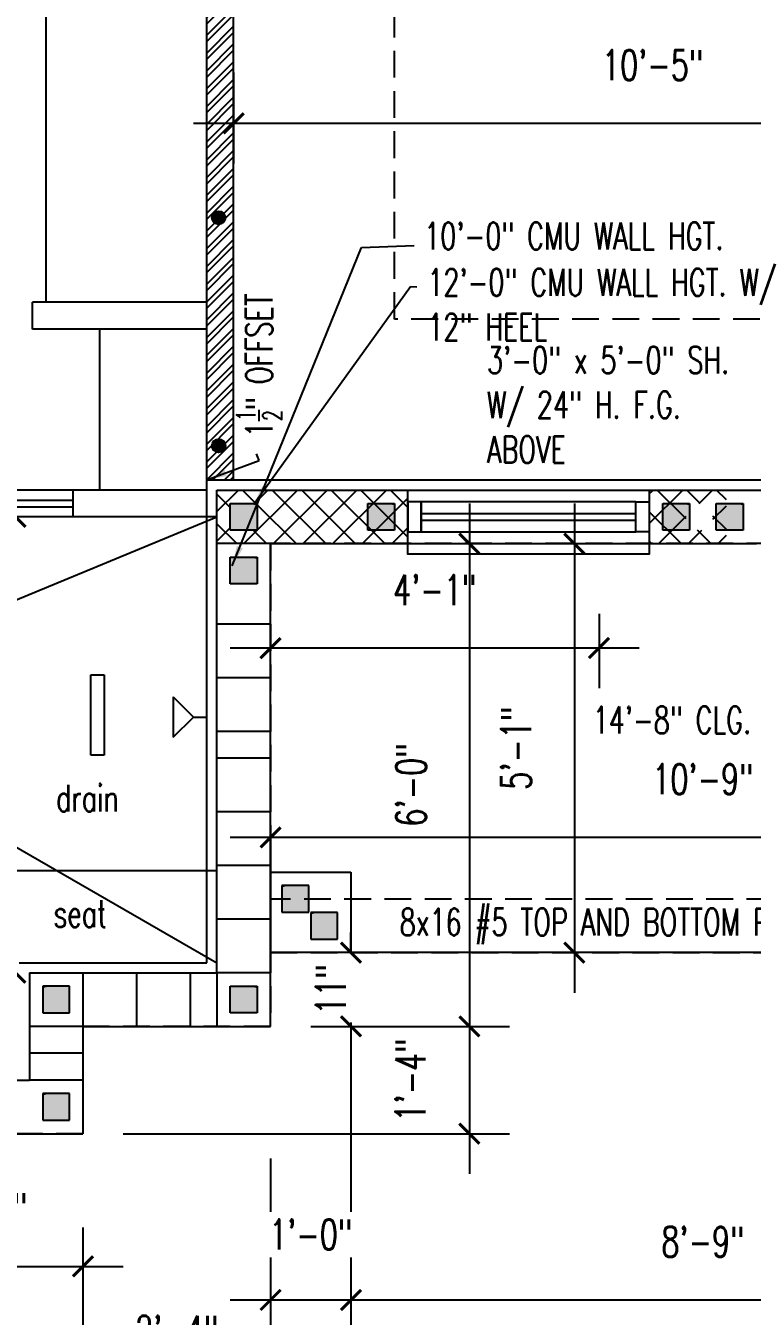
# Model space of a CAD drawing. Header units: inches. Extents: x -25328 to 8149, y -5530 to 4336.
# Drawn here: x -4466.9 to -4358.5, y 1858.6 to 2051 of the extents above; entities that cross this region are included whole.
import ezdxf

# ---------------------------------------------------------------- set-up
doc = ezdxf.new("R2010")
doc.units = ezdxf.units.IN
doc.header["$LTSCALE"] = 16
doc.header["$MEASUREMENT"] = 0
doc.linetypes.add('HIDDEN', pattern=[0.375, 0.25, -0.125])
doc.layers.get('0').update_dxf_attribs({"linetype": 'CONTINUOUS'})
doc.layers.get('DEFPOINTS').update_dxf_attribs({"linetype": 'CONTINUOUS'})
doc.layers.add('AREA', color=7, linetype='HIDDEN', plot=False)
for name, color, linetype in [('B1_1', 6, 'CONTINUOUS'), ('BLOCK', 8, 'CONTINUOUS'), ('CEILING', 8, 'CONTINUOUS'), ('CELLS', 165, 'CONTINUOUS'), ('CONC', 3, 'CONTINUOUS'), ('COUNTER', 2, 'CONTINUOUS'), ('DIM', 5, 'CONTINUOUS'), ('DIMS', 5, 'CONTINUOUS'), ('DRY WALL', 8, 'CONTINUOUS'), ('HATCH', 8, 'CONTINUOUS'), ('REBAR', 1, 'CONTINUOUS'), ('TEXT', 11, 'CONTINUOUS'), ('WALLS EXT', 6, 'CONTINUOUS'), ('WALLS INT', 6, 'CONTINUOUS'), ('WINDOWS', 1, 'CONTINUOUS')]:
    doc.layers.add(name, color=color, linetype=linetype)
doc.styles.add('PAYTAS RM', font='romans.shx', dxfattribs={"width": 0.7, "height": 4.5})
doc.styles.add('PAYTS NOTES', font='romans.shx', dxfattribs={"width": 0.7, "height": 4.5})
doc.dimstyles.new('DIM- PAYTAS', dxfattribs={"dimscale": 48, "dimtxt": 0.1, "dimasz": 0.0625, "dimexe": 0.125, "dimexo": 0.125, "dimgap": 0.125, "dimtad": 1, "dimdec": 1, "dimzin": 3, "dimdsep": 46, "dimlunit": 4, "dimtxsty": 'PAYTAS RM', "dimblk": 'ARCHTICK', "dimcen": 0.09, "dimdle": 0.125, "dimclrd": 5, "dimclre": 5, "dimclrt": 11, "dimadec": 0, "dimazin": 0, "dimtfac": 1, "dimtdec": 1, "dimtofl": 0, "dimtmove": 2, "dimatfit": 3, "dimfxl": 0, "dimfrac": 2, "dimtolj": 1, "dimtzin": 3, "dimarcsym": 0})

# ---------------------------------------------------------------- blocks, each defined once
blk = doc.blocks.new('_ArchTick')
at = {"color": 0, "linetype": 'ByBlock', "const_width": 0.15}
blk.add_lwpolyline([(-0.5, -0.5), (0.5, 0.5)], dxfattribs=at)
blk = doc.blocks.new('CELL')
at = {"layer": 'CELLS', "linetype": 'Continuous'}
for p, q in [((-1.99, -1.89), (-1.99, 2.11)), ((-1.99, 2.11), (2.01, 2.11)), ((2.01, 2.11), (2.01, -1.89)), ((2.01, -1.89), (-1.99, -1.89))]:
    blk.add_line(p, q, dxfattribs=at)
for points in [[(-1.99, 2.11), (-1.99, -1.89), (2.01, 2.11), (-0.07, -1.89)], [(2.01, 2.11), (-0.07, -1.89), (2.01, -0.79), (1.71, -1.89)], [(2.01, -0.79), (1.71, -1.89), (2.01, -1.89)]]:
    blk.add_solid(points, dxfattribs=at)
blk = doc.blocks.new('*D250')
at = {"layer": 'DEFPOINTS', "color": 0, "transparency": 16777216}
for p in [(-4430.39, 1888.1), (-4580.39, 1882.04), (-4430.39, 1832.02)]:
    blk.add_point(p, dxfattribs=at)
at = {"layer": 'DIMS', "color": 5, "lineweight": -2, "transparency": 16777216}
for p, q in [((-4430.39, 1882.1), (-4430.39, 1826.02)), ((-4580.39, 1876.04), (-4580.39, 1826.02)), ((-4586.39, 1832.02), (-4424.39, 1832.02))]:
    blk.add_line(p, q, dxfattribs=at)
at = {"layer": 'DIMS', "color": 5, "lineweight": -2, "transparency": 16777216, "xscale": 3, "yscale": 3, "zscale": 3, "rotation": 180}
blk.add_blockref('_ArchTick', (-4580.39, 1832.02), dxfattribs=at)
at = {"layer": 'DIMS', "color": 5, "lineweight": -2, "transparency": 16777216, "xscale": 3, "yscale": 3, "zscale": 3}
blk.add_blockref('_ArchTick', (-4430.39, 1832.02), dxfattribs=at)
at = {"layer": 'DIMS', "color": 11, "transparency": 16777216, "insert": (-4505.39, 1840.7), "char_height": 4.5, "attachment_point": 5, "style": 'PAYTAS RM'}
blk.add_mtext('\\A1;12\'-6"', dxfattribs=at)
blk = doc.blocks.new('*D317')
at = {"layer": 'DEFPOINTS', "color": 0, "transparency": 16777216}
for p in [(-4381.39, 1969.36), (-4430.39, 1958.23), (-4430.39, 1955.81)]:
    blk.add_point(p, dxfattribs=at)
at = {"layer": 'DIM', "color": 5, "lineweight": -2, "transparency": 16777216}
for p, q in [((-4430.39, 1961.81), (-4430.39, 1964.23)), ((-4381.39, 1963.36), (-4381.39, 1952.23)), ((-4375.39, 1958.23), (-4436.39, 1958.23))]:
    blk.add_line(p, q, dxfattribs=at)
at = {"layer": 'DIM', "color": 5, "lineweight": -2, "transparency": 16777216, "xscale": 3, "yscale": 3, "zscale": 3, "rotation": 180}
blk.add_blockref('_ArchTick', (-4430.39, 1958.23), dxfattribs=at)
at = {"layer": 'DIM', "color": 5, "lineweight": -2, "transparency": 16777216, "xscale": 3, "yscale": 3, "zscale": 3}
blk.add_blockref('_ArchTick', (-4381.39, 1958.23), dxfattribs=at)
at = {"layer": 'DIM', "color": 11, "transparency": 16777216, "insert": (-4405.89, 1966.9), "char_height": 4.5, "attachment_point": 5, "style": 'PAYTAS RM', "bg_fill": 3, "box_fill_scale": 1.25, "bg_fill_color": 256, "bg_fill_true_color": 13158600, "bg_fill_transparency": 0}
blk.add_mtext('\\A1;4\'-1"', dxfattribs=at)
blk = doc.blocks.new('*D332')
at = {"layer": 'DEFPOINTS', "color": 0, "transparency": 16777216}
for p in [(-4430.39, 1973.81), (-4430.39, 1901.81), (-4400.72, 1901.81)]:
    blk.add_point(p, dxfattribs=at)
at = {"layer": 'WALLS INT', "color": 5, "lineweight": -2, "transparency": 16777216}
for p, q in [((-4400.72, 1979.81), (-4400.72, 1895.81)), ((-4424.39, 1973.81), (-4394.72, 1973.81)), ((-4424.39, 1901.81), (-4394.72, 1901.81))]:
    blk.add_line(p, q, dxfattribs=at)
at = {"layer": 'WALLS INT', "color": 5, "lineweight": -2, "transparency": 16777216, "xscale": 3, "yscale": 3, "zscale": 3}
for p, rotation in [((-4400.72, 1973.81), 90), ((-4400.72, 1901.81), 270)]:
    blk.add_blockref('_ArchTick', p, dxfattribs=dict(at, rotation=rotation))
at = {"layer": 'WALLS INT', "color": 11, "transparency": 16777216, "insert": (-4409.4, 1937.81), "char_height": 4.5, "attachment_point": 5, "rotation": 90, "style": 'PAYTAS RM', "bg_fill": 3, "box_fill_scale": 1.25, "bg_fill_color": 256, "bg_fill_true_color": 13158600, "bg_fill_transparency": 0}
blk.add_mtext('\\A1;6\'-0"', dxfattribs=at)
blk = doc.blocks.new('*D335')
at = {"layer": 'DEFPOINTS', "color": 0, "transparency": 16777216}
for p in [(-4430.39, 1933.81), (-4301.39, 1930.71), (-4430.39, 1930)]:
    blk.add_point(p, dxfattribs=at)
at = {"layer": 'WALLS INT', "color": 5, "lineweight": -2, "transparency": 16777216}
for p, q in [((-4295.39, 1930), (-4436.39, 1930)), ((-4430.39, 1927.81), (-4430.39, 1924)), ((-4301.39, 1924.71), (-4301.39, 1924))]:
    blk.add_line(p, q, dxfattribs=at)
at = {"layer": 'WALLS INT', "color": 5, "lineweight": -2, "transparency": 16777216, "xscale": 3, "yscale": 3, "zscale": 3, "rotation": 180}
blk.add_blockref('_ArchTick', (-4430.39, 1930), dxfattribs=at)
at = {"layer": 'WALLS INT', "color": 5, "lineweight": -2, "transparency": 16777216, "xscale": 3, "yscale": 3, "zscale": 3}
blk.add_blockref('_ArchTick', (-4301.39, 1930), dxfattribs=at)
at = {"layer": 'WALLS INT', "color": 11, "transparency": 16777216, "insert": (-4365.89, 1938.68), "char_height": 4.5, "attachment_point": 5, "style": 'PAYTAS RM', "bg_fill": 3, "box_fill_scale": 1.25, "bg_fill_color": 256, "bg_fill_true_color": 13158600, "bg_fill_transparency": 0}
blk.add_mtext('\\A1;10\'-9"', dxfattribs=at)
blk = doc.blocks.new('*D337')
at = {"layer": 'DEFPOINTS', "color": 0, "transparency": 16777216}
for p in [(-4387.03, 1973.81), (-4385.07, 1912.81), (-4381.39, 1912.81)]:
    blk.add_point(p, dxfattribs=at)
at = {"layer": 'WALLS INT', "color": 5, "lineweight": -2, "transparency": 16777216}
for p, q in [((-4385.07, 1979.81), (-4385.07, 1906.81)), ((-4381.03, 1973.81), (-4379.07, 1973.81)), ((-4387.39, 1912.81), (-4391.07, 1912.81))]:
    blk.add_line(p, q, dxfattribs=at)
at = {"layer": 'WALLS INT', "color": 5, "lineweight": -2, "transparency": 16777216, "xscale": 3, "yscale": 3, "zscale": 3}
for p, rotation in [((-4385.07, 1973.81), 90), ((-4385.07, 1912.81), 270)]:
    blk.add_blockref('_ArchTick', p, dxfattribs=dict(at, rotation=rotation))
at = {"layer": 'WALLS INT', "color": 11, "transparency": 16777216, "insert": (-4393.75, 1943.31), "char_height": 4.5, "attachment_point": 5, "rotation": 90, "style": 'PAYTAS RM', "bg_fill": 3, "box_fill_scale": 1.25, "bg_fill_color": 256, "bg_fill_true_color": 13158600, "bg_fill_transparency": 0}
blk.add_mtext('\\A1;5\'-1"', dxfattribs=at)
blk = doc.blocks.new('*D345')
at = {"layer": 'DEFPOINTS', "color": 0, "transparency": 16777216}
for p in [(-4435.89, 2050.06), (-4310.89, 2050.06), (-4310.89, 2036.5)]:
    blk.add_point(p, dxfattribs=at)
at = {"layer": 'WALLS INT', "color": 5, "lineweight": -2, "transparency": 16777216}
for p, q in [((-4435.89, 2044.06), (-4435.89, 2030.5)), ((-4310.89, 2044.06), (-4310.89, 2030.5)), ((-4441.89, 2036.5), (-4304.89, 2036.5))]:
    blk.add_line(p, q, dxfattribs=at)
at = {"layer": 'WALLS INT', "color": 5, "lineweight": -2, "transparency": 16777216, "xscale": 3, "yscale": 3, "zscale": 3, "rotation": 180}
blk.add_blockref('_ArchTick', (-4435.89, 2036.5), dxfattribs=at)
at = {"layer": 'WALLS INT', "color": 5, "lineweight": -2, "transparency": 16777216, "xscale": 3, "yscale": 3, "zscale": 3}
blk.add_blockref('_ArchTick', (-4310.89, 2036.5), dxfattribs=at)
at = {"layer": 'WALLS INT', "color": 11, "transparency": 16777216, "insert": (-4373.39, 2045.18), "char_height": 4.5, "attachment_point": 5, "style": 'PAYTAS RM', "bg_fill": 3, "box_fill_scale": 1.25, "bg_fill_color": 256, "bg_fill_true_color": 13158600, "bg_fill_transparency": 0}
blk.add_mtext('\\A1;10\'-5"', dxfattribs=at)
blk = doc.blocks.new('*D527')
at = {"layer": 'DEFPOINTS', "color": 0, "transparency": 16777216}
for p in [(-4552.42, 1877.81), (-4458.37, 1877.81), (-4458.37, 1847.73)]:
    blk.add_point(p, dxfattribs=at)
at = {"layer": 'WALLS INT', "color": 5, "lineweight": -2, "transparency": 16777216}
for p, q in [((-4552.42, 1871.81), (-4552.42, 1841.73)), ((-4458.37, 1871.81), (-4458.37, 1841.73)), ((-4558.42, 1847.73), (-4452.37, 1847.73))]:
    blk.add_line(p, q, dxfattribs=at)
at = {"layer": 'WALLS INT', "color": 5, "lineweight": -2, "transparency": 16777216, "xscale": 3, "yscale": 3, "zscale": 3, "rotation": 180}
blk.add_blockref('_ArchTick', (-4552.42, 1847.73), dxfattribs=at)
at = {"layer": 'WALLS INT', "color": 5, "lineweight": -2, "transparency": 16777216, "xscale": 3, "yscale": 3, "zscale": 3}
blk.add_blockref('_ArchTick', (-4458.37, 1847.73), dxfattribs=at)
at = {"layer": 'WALLS INT', "color": 11, "transparency": 16777216, "insert": (-4505.39, 1856.41), "char_height": 4.5, "attachment_point": 5, "style": 'PAYTAS RM', "bg_fill": 3, "box_fill_scale": 1.25, "bg_fill_color": 256, "bg_fill_true_color": 13158600, "bg_fill_transparency": 0}
blk.add_mtext('\\A1;7\'-10"', dxfattribs=at)
blk = doc.blocks.new('*D528')
at = {"layer": 'DEFPOINTS', "color": 0, "transparency": 16777216}
for p in [(-4458.37, 1877.81), (-4430.39, 1875.16), (-4430.39, 1847.73)]:
    blk.add_point(p, dxfattribs=at)
at = {"layer": 'WALLS INT', "color": 5, "lineweight": -2, "transparency": 16777216}
for p, q in [((-4458.37, 1871.81), (-4458.37, 1841.73)), ((-4430.39, 1869.16), (-4430.39, 1841.73)), ((-4464.37, 1847.73), (-4424.39, 1847.73))]:
    blk.add_line(p, q, dxfattribs=at)
at = {"layer": 'WALLS INT', "color": 5, "lineweight": -2, "transparency": 16777216, "xscale": 3, "yscale": 3, "zscale": 3, "rotation": 180}
blk.add_blockref('_ArchTick', (-4458.37, 1847.73), dxfattribs=at)
at = {"layer": 'WALLS INT', "color": 5, "lineweight": -2, "transparency": 16777216, "xscale": 3, "yscale": 3, "zscale": 3}
blk.add_blockref('_ArchTick', (-4430.39, 1847.73), dxfattribs=at)
at = {"layer": 'WALLS INT', "color": 11, "transparency": 16777216, "insert": (-4444.38, 1856.41), "char_height": 4.5, "attachment_point": 5, "style": 'PAYTAS RM', "bg_fill": 3, "box_fill_scale": 1.25, "bg_fill_color": 256, "bg_fill_true_color": 13158600, "bg_fill_transparency": 0}
blk.add_mtext('\\A1;2\'-4"', dxfattribs=at)
blk = doc.blocks.new('*D556')
at = {"layer": 'DEFPOINTS', "color": 0, "transparency": 16777216}
for p in [(-4580.39, 1865.73), (-3752.39, 1481), (-3752.39, 1428.22)]:
    blk.add_point(p, dxfattribs=at)
at = {"layer": 'WALLS INT', "color": 5, "lineweight": -2, "transparency": 16777216}
for p, q in [((-4580.39, 1859.73), (-4580.39, 1422.22)), ((-3752.39, 1475), (-3752.39, 1422.22)), ((-4586.39, 1428.22), (-3746.39, 1428.22))]:
    blk.add_line(p, q, dxfattribs=at)
at = {"layer": 'WALLS INT', "color": 5, "lineweight": -2, "transparency": 16777216, "xscale": 3, "yscale": 3, "zscale": 3, "rotation": 180}
blk.add_blockref('_ArchTick', (-4580.39, 1428.22), dxfattribs=at)
at = {"layer": 'WALLS INT', "color": 5, "lineweight": -2, "transparency": 16777216, "xscale": 3, "yscale": 3, "zscale": 3}
blk.add_blockref('_ArchTick', (-3752.39, 1428.22), dxfattribs=at)
at = {"layer": 'WALLS INT', "color": 11, "transparency": 16777216, "insert": (-4166.39, 1436.9), "char_height": 4.5, "attachment_point": 5, "style": 'PAYTAS RM', "bg_fill": 3, "box_fill_scale": 1.25, "bg_fill_color": 256, "bg_fill_true_color": 13158600, "bg_fill_transparency": 0}
blk.add_mtext('\\A1;69\'-0"', dxfattribs=at)
blk = doc.blocks.new('*D557')
at = {"layer": 'DEFPOINTS', "color": 0, "transparency": 16777216}
for p in [(-4612, 1885.81), (-4606, 1501.81), (-3981.83, 1501.81)]:
    blk.add_point(p, dxfattribs=at)
at = {"layer": 'WALLS INT', "color": 5, "lineweight": -2, "transparency": 16777216}
for p, q in [((-4606, 1891.81), (-4606, 1495.81)), ((-4606, 1885.81), (-4600, 1885.81)), ((-3987.83, 1501.81), (-4612, 1501.81))]:
    blk.add_line(p, q, dxfattribs=at)
at = {"layer": 'WALLS INT', "color": 5, "lineweight": -2, "transparency": 16777216, "xscale": 3, "yscale": 3, "zscale": 3}
for p, rotation in [((-4606, 1885.81), 90), ((-4606, 1501.81), 270)]:
    blk.add_blockref('_ArchTick', p, dxfattribs=dict(at, rotation=rotation))
at = {"layer": 'WALLS INT', "color": 11, "transparency": 16777216, "insert": (-4614.67, 1693.81), "char_height": 4.5, "attachment_point": 5, "rotation": 90, "style": 'PAYTAS RM', "bg_fill": 3, "box_fill_scale": 1.25, "bg_fill_color": 256, "bg_fill_true_color": 13158600, "bg_fill_transparency": 0}
blk.add_mtext('\\A1;32\'-0"', dxfattribs=at)
blk = doc.blocks.new('*D562')
at = {"layer": 'DEFPOINTS', "color": 0, "transparency": 16777216}
for p in [(-4487.39, 1884.25), (-4458.37, 1871.81), (-4458.37, 1866.02)]:
    blk.add_point(p, dxfattribs=at)
at = {"layer": 'DIM', "color": 5, "lineweight": -2, "transparency": 16777216}
for p, q in [((-4487.39, 1878.25), (-4487.39, 1860.02)), ((-4493.39, 1866.02), (-4452.37, 1866.02)), ((-4458.37, 1865.81), (-4458.37, 1860.02))]:
    blk.add_line(p, q, dxfattribs=at)
at = {"layer": 'DIM', "color": 5, "lineweight": -2, "transparency": 16777216, "xscale": 3, "yscale": 3, "zscale": 3, "rotation": 180}
blk.add_blockref('_ArchTick', (-4487.39, 1866.02), dxfattribs=at)
at = {"layer": 'DIM', "color": 5, "lineweight": -2, "transparency": 16777216, "xscale": 3, "yscale": 3, "zscale": 3}
blk.add_blockref('_ArchTick', (-4458.37, 1866.02), dxfattribs=at)
at = {"layer": 'DIM', "color": 11, "transparency": 16777216, "insert": (-4472.88, 1874.7), "char_height": 4.5, "attachment_point": 5, "style": 'PAYTAS RM', "bg_fill": 3, "box_fill_scale": 1.25, "bg_fill_color": 256, "bg_fill_true_color": 13158600, "bg_fill_transparency": 0}
blk.add_mtext('\\A1;2\'-5"', dxfattribs=at)
blk = doc.blocks.new('*D1058')
at = {"layer": 'DEFPOINTS', "color": 0, "transparency": 16777216}
for p in [(-4418.39, 1912.81), (-4313.39, 1912.81), (-4313.39, 1861.01)]:
    blk.add_point(p, dxfattribs=at)
at = {"layer": 'DIM', "color": 5, "lineweight": -2, "transparency": 16777216}
for p, q in [((-4418.39, 1906.81), (-4418.39, 1855.01)), ((-4313.39, 1906.81), (-4313.39, 1855.01)), ((-4424.39, 1861.01), (-4307.39, 1861.01))]:
    blk.add_line(p, q, dxfattribs=at)
at = {"layer": 'DIM', "color": 5, "lineweight": -2, "transparency": 16777216, "xscale": 3, "yscale": 3, "zscale": 3, "rotation": 180}
blk.add_blockref('_ArchTick', (-4418.39, 1861.01), dxfattribs=at)
at = {"layer": 'DIM', "color": 5, "lineweight": -2, "transparency": 16777216, "xscale": 3, "yscale": 3, "zscale": 3}
blk.add_blockref('_ArchTick', (-4313.39, 1861.01), dxfattribs=at)
at = {"layer": 'DIM', "color": 11, "transparency": 16777216, "insert": (-4365.89, 1869.69), "char_height": 4.5, "attachment_point": 5, "style": 'PAYTAS RM', "bg_fill": 3, "box_fill_scale": 1.25, "bg_fill_color": 256, "bg_fill_true_color": 13158600, "bg_fill_transparency": 0}
blk.add_mtext('\\A1;8\'-9"', dxfattribs=at)
blk = doc.blocks.new('*D1102')
at = {"layer": 'DEFPOINTS', "color": 0, "transparency": 16777216}
for p in [(-4468.44, 1977.81), (-4466.37, 1977.81), (-4466.37, 1909.81)]:
    blk.add_point(p, dxfattribs=at)
at = {"layer": 'DIM', "color": 5, "lineweight": -2, "transparency": 16777216}
for p, q in [((-4468.44, 1903.81), (-4468.44, 1983.81)), ((-4472.37, 1977.81), (-4474.44, 1977.81)), ((-4472.37, 1909.81), (-4474.44, 1909.81))]:
    blk.add_line(p, q, dxfattribs=at)
at = {"layer": 'DIM', "color": 5, "lineweight": -2, "transparency": 16777216, "xscale": 3, "yscale": 3, "zscale": 3}
for p, rotation in [((-4468.44, 1977.81), 90), ((-4468.44, 1909.81), 270)]:
    blk.add_blockref('_ArchTick', p, dxfattribs=dict(at, rotation=rotation))
at = {"layer": 'DIM', "color": 11, "transparency": 16777216, "insert": (-4477.12, 1943.81), "char_height": 4.5, "attachment_point": 5, "rotation": 90, "style": 'PAYTAS RM', "bg_fill": 3, "box_fill_scale": 1.25, "bg_fill_color": 256, "bg_fill_true_color": 13158600, "bg_fill_transparency": 0}
blk.add_mtext('\\A1;5\'-8"', dxfattribs=at)
blk = doc.blocks.new('*D1105')
at = {"layer": 'DEFPOINTS', "color": 0, "transparency": 16777216}
for p in [(-4477.7, 2005.81), (-4465.89, 2005.81), (-4471.51, 1981.81)]:
    blk.add_point(p, dxfattribs=at)
at = {"layer": 'DIM', "color": 5, "lineweight": -2, "transparency": 16777216}
for p, q in [((-4477.7, 1975.81), (-4477.7, 2011.81)), ((-4471.89, 2005.81), (-4483.7, 2005.81)), ((-4477.51, 1981.81), (-4483.7, 1981.81))]:
    blk.add_line(p, q, dxfattribs=at)
at = {"layer": 'DIM', "color": 5, "lineweight": -2, "transparency": 16777216, "xscale": 3, "yscale": 3, "zscale": 3}
for p, rotation in [((-4477.7, 2005.81), 90), ((-4477.7, 1981.81), 270)]:
    blk.add_blockref('_ArchTick', p, dxfattribs=dict(at, rotation=rotation))
at = {"layer": 'DIM', "color": 11, "transparency": 16777216, "insert": (-4481.96, 1993.81), "char_height": 4.5, "attachment_point": 5, "rotation": 90, "style": 'PAYTAS RM', "bg_fill": 3, "box_fill_scale": 1.25, "bg_fill_color": 256, "bg_fill_true_color": 13158600, "bg_fill_transparency": 0}
blk.add_mtext('\\A1;2\'-0"', dxfattribs=at)
blk = doc.blocks.new('*D1122')
at = {"layer": 'DEFPOINTS', "color": 0, "transparency": 16777216}
for p in [(-4430.39, 1877.47), (-4418.39, 1877.47), (-4418.39, 1861.01)]:
    blk.add_point(p, dxfattribs=at)
at = {"layer": 'DIM', "color": 5, "lineweight": -2, "transparency": 16777216}
for p, q in [((-4430.39, 1871.47), (-4430.39, 1855.01)), ((-4418.39, 1871.47), (-4418.39, 1855.01)), ((-4436.39, 1861.01), (-4412.39, 1861.01))]:
    blk.add_line(p, q, dxfattribs=at)
at = {"layer": 'DIM', "color": 5, "lineweight": -2, "transparency": 16777216, "xscale": 3, "yscale": 3, "zscale": 3, "rotation": 180}
blk.add_blockref('_ArchTick', (-4430.39, 1861.01), dxfattribs=at)
at = {"layer": 'DIM', "color": 5, "lineweight": -2, "transparency": 16777216, "xscale": 3, "yscale": 3, "zscale": 3}
blk.add_blockref('_ArchTick', (-4418.39, 1861.01), dxfattribs=at)
at = {"layer": 'DIM', "color": 11, "transparency": 16777216, "insert": (-4424.39, 1870.76), "char_height": 4.5, "attachment_point": 5, "style": 'PAYTAS RM', "bg_fill": 3, "box_fill_scale": 1.25, "bg_fill_color": 256, "bg_fill_true_color": 13158600, "bg_fill_transparency": 0}
blk.add_mtext('\\A1;1\'-0"', dxfattribs=at)
blk = doc.blocks.new('*D1124')
at = {"layer": 'DIM', "color": 5, "lineweight": -2, "transparency": 16777216}
for p, q in [((-4418.39, 1912.81), (-4418.39, 1915.81)), ((-4418.39, 1901.81), (-4418.39, 1898.81))]:
    blk.add_line(p, q, dxfattribs=at)
at = {"layer": 'DIM', "color": 11, "transparency": 16777216, "insert": (-4421.39, 1907.31), "char_height": 4.5, "attachment_point": 5, "rotation": 90, "style": 'PAYTAS RM', "bg_fill": 3, "box_fill_scale": 1.25, "bg_fill_color": 256, "bg_fill_true_color": 13158600, "bg_fill_transparency": 0}
blk.add_mtext('\\A1;11"', dxfattribs=at)
at = {"layer": 'DEFPOINTS', "color": 0, "transparency": 16777216}
for p in [(-4418.39, 1912.81), (-4418.39, 1901.81), (-4418.39, 1901.81)]:
    blk.add_point(p, dxfattribs=at)
at = {"layer": 'DIM', "color": 5, "lineweight": -2, "transparency": 16777216, "xscale": 3, "yscale": 3, "zscale": 3}
for p, rotation in [((-4418.39, 1912.81), 270), ((-4418.39, 1901.81), 90)]:
    blk.add_blockref('_ArchTick', p, dxfattribs=dict(at, rotation=rotation))
blk = doc.blocks.new('*D1125')
at = {"layer": 'DEFPOINTS', "color": 0, "transparency": 16777216}
for p in [(-4458.37, 1885.81), (-4400.72, 1885.81)]:
    blk.add_point(p, dxfattribs=at)
at = {"layer": 'DIM', "color": 5, "lineweight": -2, "transparency": 16777216}
for p, q in [((-4400.72, 1907.81), (-4400.72, 1879.81)), ((-4403.56, 1901.81), (-4394.72, 1901.81)), ((-4452.37, 1885.81), (-4394.72, 1885.81))]:
    blk.add_line(p, q, dxfattribs=at)
at = {"layer": 'DIM', "color": 5, "lineweight": -2, "transparency": 16777216, "xscale": 3, "yscale": 3, "zscale": 3}
for p, rotation in [((-4400.72, 1901.81), 90), ((-4400.72, 1885.81), 270)]:
    blk.add_blockref('_ArchTick', p, dxfattribs=dict(at, rotation=rotation))
at = {"layer": 'DIM', "color": 11, "transparency": 16777216, "insert": (-4409.52, 1893.81), "char_height": 4.5, "attachment_point": 5, "rotation": 90, "style": 'PAYTAS RM', "bg_fill": 3, "box_fill_scale": 1.25, "bg_fill_color": 256, "bg_fill_true_color": 13158600, "bg_fill_transparency": 0}
blk.add_mtext('\\A1;1\'-4"', dxfattribs=at)
at = {"layer": 'DEFPOINTS', "color": 0, "transparency": 16777216}
blk.add_point((-4409.56, 1901.81), dxfattribs=at)

msp = doc.modelspace()

# ---------------------------------------------------------------- hatches: boundary and pattern name
at = {"layer": 'DIMS'}
h = msp.add_hatch(dxfattribs=at)
h.set_pattern_fill('ANSI37', color=8, scale=25, style=0)
h.paths.add_polyline_path([(-4432.39364874, 1979.80993976), (-4436.39364874, 1979.80993976), (-4436.39364874, 1975.80993976), (-4432.39364874, 1975.80993976)], flags=16)
h.paths.add_polyline_path([(-4409.89364874, 1973.80728168), (-4409.89364874, 1981.80728168), (-4438.39364874, 1981.80728168), (-4438.39364874, 1973.80728168)])
h = msp.add_hatch(dxfattribs=at)
h.set_pattern_fill('ANSI37', color=8, scale=25, style=0)
h.paths.add_polyline_path([(-4368.39364874, 1975.80993976), (-4364.39364874, 1975.80993976), (-4364.39364874, 1979.80993976), (-4368.39364874, 1979.80993976)], flags=16)
h.paths.add_polyline_path([(-4373.89364874, 1981.80728168), (-4373.89364874, 1973.80728168), (-4362.39364874, 1973.80728168), (-4362.39364874, 1981.80728168)])
at = {"layer": 'HATCH'}
h = msp.add_hatch(dxfattribs=at)
h.set_pattern_fill('STEEL', color=256, scale=15, style=0)
h.set_pattern_definition([(45, (0, 0), (-1.3258252, 1.3258252), []), (45, (0, 0.9375), (-1.3258252, 1.3258252), [])])
h.paths.add_polyline_path([(-4435.89364874, 2123.80728168), (-4439.89364874, 2123.80728168), (-4439.89364874, 1983.30728168), (-4435.89364874, 1983.30728168)])
at = {"layer": 'REBAR'}
for points in [[(-4437.12925518, 2022.4133791, 1), (-4439.12925518, 2022.4133791, 1)], [(-4437.12925518, 1988.4133791, 1), (-4439.12925518, 1988.4133791, 1)]]:
    msp.add_hatch(color=256, dxfattribs=at).paths.add_polyline_path(points)

# ---------------------------------------------------------------- linework, layer by layer
at = {"layer": 'B1_1'}
msp.add_line((-4465.89364874, 2005.80728168), (-4465.89364874, 2009.80728168), dxfattribs=at)
at = {"layer": 'BLOCK'}
for p, q in [((-4430.39364874, 1973.80728168), (-4438.39364874, 1973.80728168)), ((-4430.39364874, 1961.80728168), (-4438.39364874, 1961.80728168)), ((-4430.39364874, 1953.80728168), (-4438.39364874, 1953.80728168)), ((-4430.39364874, 1945.80728168), (-4438.39364874, 1945.80728168))]:
    msp.add_line(p, q, dxfattribs=at)
at = {"layer": 'CEILING', "linetype": 'HIDDEN'}
for p, q in [((-4411.89364874, 2007.30728168), (-4411.89364874, 2097.80728168)), ((-4333.39364874, 2007.30728168), (-4411.89364874, 2007.30728168)), ((-4301.39364874, 1920.80728168), (-4430.39364874, 1920.80728168))]:
    msp.add_line(p, q, dxfattribs=at)
at = {"layer": 'CONC'}
for p, q in [((-4499.70928529, 1952.47770145), (-4438.39364874, 1977.80728168)), ((-4504.86275267, 1949.62683157), (-4438.39364874, 1911.30728168)), ((-4444.88862078, 1950.93723003), (-4441.88862078, 1947.93723003)), ((-4444.88862078, 1950.93723003), (-4444.88862078, 1944.93723003)), ((-4444.88862078, 1944.93723003), (-4441.88862078, 1947.93723003)), ((-4441.88862078, 1947.93723003), (-4439.89364874, 1947.93723003)), ((-4430.39364874, 1924.80728168), (-4418.39364874, 1924.80728168)), ((-4430.39364874, 1924.80728168), (-4430.39364874, 1912.80728168)), ((-4418.39364874, 1924.80728168), (-4418.39364874, 1912.80728168)), ((-4313.39364874, 1912.80728168), (-4430.39364874, 1912.80728168))]:
    msp.add_line(p, q, dxfattribs=at)
at = {"layer": 'COUNTER'}
msp.add_line((-4463.89364874, 2123.80728168), (-4463.89364874, 2009.80728168), dxfattribs=at)
at = {"layer": 'DIM'}
for p, q in [((-4459.89364874, 1981.80728168), (-4459.89364874, 1977.80728168)), ((-4457.20171411, 1942.26078612), (-4457.20171411, 1954.26078612)), ((-4457.20171411, 1954.26078612), (-4455.20171411, 1954.26078612)), ((-4455.20171411, 1954.26078612), (-4455.20171411, 1942.26078612)), ((-4455.20171411, 1942.26078612), (-4457.20171411, 1942.26078612)), ((-4474.15334928, 1925.0750587), (-4438.39364874, 1925.0750587))]:
    msp.add_line(p, q, dxfattribs=at)
at = {"layer": 'DIMS'}
msp.add_line((-4430.39364874, 1973.80728168), (-4363.39364874, 1973.80728168), dxfattribs=at)
at = {"layer": 'DIMS', "color": 8}
for p, q in [((-4458.36502626, 1909.80728168), (-4458.36502626, 1901.80728168)), ((-4450.36502626, 1909.80728168), (-4450.36502626, 1901.80728168)), ((-4442.36502626, 1909.80728168), (-4442.36502626, 1901.80728168)), ((-4438.39364874, 1909.80728168), (-4438.39364874, 1901.80728168)), ((-4458.36502626, 1901.80728168), (-4466.36502626, 1901.80728168)), ((-4458.36502626, 1897.80728168), (-4466.36502626, 1897.80728168)), ((-4458.36502626, 1893.80728168), (-4466.36502626, 1893.80728168))]:
    msp.add_line(p, q, dxfattribs=at)
at = {"layer": 'DRY WALL'}
for p, q in [((-4439.89364874, 1911.30728168), (-4439.89364874, 1983.30728168)), ((-4439.89364874, 1983.30728168), (-4310.89364874, 1983.30728168)), ((-4467.86502626, 1911.30728168), (-4439.89364874, 1911.30728168))]:
    msp.add_line(p, q, dxfattribs=at)
at = {"layer": 'REBAR'}
for centre in [(-4438.12925518, 2022.4133791), (-4438.12925518, 1988.4133791)]:
    msp.add_circle(centre, 1, dxfattribs=at)
at = {"layer": 'WALLS EXT'}
for p, q in [((-4438.39364874, 1909.80728168), (-4438.39364874, 1981.80728168)), ((-4438.39364874, 1981.80728168), (-4309.39364874, 1981.80728168)), ((-4430.39364874, 1901.80728168), (-4430.39364874, 1973.80728168)), ((-4430.39364874, 1973.80728168), (-4357.89364874, 1973.80728168)), ((-4466.36502626, 1909.80728168), (-4466.36502626, 1893.80728168)), ((-4466.36502626, 1909.80728168), (-4438.39364874, 1909.80728168)), ((-4458.36502626, 1901.80728168), (-4430.39364874, 1901.80728168)), ((-4458.36502626, 1901.80728168), (-4458.36502626, 1885.80728168)), ((-4544.42227123, 1893.80728168), (-4466.36502626, 1893.80728168)), ((-4473.39364874, 1885.80728168), (-4458.36502626, 1885.80728168))]:
    msp.add_line(p, q, dxfattribs=at)
at = {"layer": 'WALLS INT'}
for p, q in [((-4439.89364874, 1983.30728168), (-4439.89364874, 2123.80728168)), ((-4435.89364874, 1983.30728168), (-4435.89364874, 2123.80728168)), ((-4439.89364874, 2009.80728168), (-4465.89364874, 2009.80728168)), ((-4439.89364874, 2005.80728168), (-4465.89364874, 2005.80728168)), ((-4455.89364874, 2005.80728168), (-4455.89364874, 1981.80728168)), ((-4439.89364874, 1981.80728168), (-4570.89364874, 1981.80728168)), ((-4476.14364874, 1980.30728168), (-4459.89364874, 1980.30728168)), ((-4476.14364874, 1979.30728168), (-4459.89364874, 1979.30728168)), ((-4438.39364874, 1977.80728168), (-4476.14364874, 1977.80728168))]:
    msp.add_line(p, q, dxfattribs=at)
at = {"layer": 'WINDOWS'}
for p, q in [((-4375.89364874, 1977.79943533), (-4375.89364874, 1980.04943533)), ((-4375.89364874, 1975.54943533), (-4375.89364874, 1980.04943533)), ((-4375.89364874, 1980.04943533), (-4373.89364874, 1980.04943533)), ((-4375.89364874, 1975.54943533), (-4375.89364874, 1980.04943533)), ((-4373.89364874, 1980.04943533), (-4373.89364874, 1975.54943533)), ((-4373.89364874, 1975.54943533), (-4375.89364874, 1975.54943533))]:
    msp.add_line(p, q, dxfattribs=at)

# ---------------------------------------------------------------- block references
at = {"layer": 'CELLS', "rotation": 90.00000000000001}
for p in [(-4434.2829758, 1977.80077024), (-4369.7829758, 1977.80077024), (-4361.7829758, 1977.80077024), (-4434.2829758, 1969.80077024), (-4434.2829758, 1905.80077024)]:
    msp.add_blockref('CELL', p, dxfattribs=at)
at = {"layer": 'CELLS', "xscale": -1, "rotation": 270}
for p in [(-4426.79799107, 1920.83574025), (-4422.50432169, 1916.80077024), (-4462.47569921, 1905.80342832), (-4462.47569921, 1889.80342832)]:
    msp.add_blockref('CELL', p, dxfattribs=at)

# ---------------------------------------------------------------- texts
at = {"layer": 'TEXT', "char_height": 4, "attachment_point": 1, "style": 'PAYTS NOTES'}
for s, insert, width in [('\\A1;10\'-0" CMU WALL HGT.', (-4407.47397003, 2021.68318541), 63.7115776147), ('\\A1;12\'-0" CMU WALL HGT. W/ 12" HEEL', (-4407.00297398, 2014.77948551), 63.7115776147), ('\\A1;3\'-0" x 5\'-0" SH. W/ 24" H. F.G. ABOVE', (-4398.09978941, 2003.17846642), 39.1750147968), ('drain', (-4462.39631782, 1937.84573157), 65.2677699963), ('seat', (-4462.75539676, 1920.61345886), 65.2677699963)]:
    msp.add_mtext(s, dxfattribs=dict(at, insert=insert, width=width))
at = {"layer": 'TEXT', "insert": (-4428.72463532, 2011.15441206), "char_height": 4, "width": 63.7115776147, "attachment_point": 9, "rotation": 90, "style": 'PAYTS NOTES'}
msp.add_mtext('\\A1;1{\\H0.7x;\\S1/2;}" OFFSET', dxfattribs=at)

# ---------------------------------------------------------------- dimensions: what is measured, and where the dimension line sits
at = {"layer": 'DIMS'}
dim = msp.add_linear_dim(base=(-4430.39364874, 1832.02120248), p1=(-4580.39364874, 1882.04139587), p2=(-4430.39364874, 1888.09899669), angle=0, dimstyle='DIM- PAYTAS', dxfattribs=at)
dim.commit()
dim.dimension.update_dxf_attribs({"geometry": '*D250', "text_midpoint": (-4505.39364874, 1840.6997739)})

# ---------------------------------------------------------------- leaders
for points in [[(-4436.09782161, 1970.50585961), (-4416.82114253, 2017.96259477), (-4408.98241643, 2018.27048901)], [(-4432.94189713, 1979.66295621), (-4409.49434921, 2012.15446178), (-4408.55369984, 2012.09915539)], [(-4439.89364874, 1983.30728168), (-4432.10258067, 1986.21008731), (-4432.4885407, 1987.19600845)]]:
    msp.add_leader(points, dimstyle='DIM- PAYTAS', override={"dimgap": 0.125, "dimtad": 0}, dxfattribs=at)

# ---------------------------------------------------------------- next in the draw order: dimensions: what is measured, and where the dimension line sits
at = {"layer": 'DIM'}
dim = msp.add_linear_dim(base=(-4430.39364874, 1958.22598719), p1=(-4381.39364874, 1969.35639396), p2=(-4430.39364874, 1955.80728168), angle=180, dimstyle='DIM- PAYTAS', override={"dimtfill": 1, "dimarcsym": 2}, dxfattribs=at)
dim.commit()
dim.dimension.update_dxf_attribs({"geometry": '*D317', "text_midpoint": (-4405.89364874, 1966.90455862)})
at = {"layer": 'WALLS INT'}
for base, p1, p2, picture, middle in [((-4310.89364874, 2036.50118747), (-4435.89364874, 2050.05948285), (-4310.89364874, 2050.05948285), '*D345', (-4373.39364874, 2045.1797589)), ((-4458.36502626, 1847.73069249), (-4552.42227123, 1877.80728168), (-4458.36502626, 1877.80728168), '*D527', (-4505.39364874, 1856.40926392))]:
    dim = msp.add_linear_dim(base=base, p1=p1, p2=p2, dimstyle='DIM- PAYTAS', override={"dimtfill": 1, "dimarcsym": 2}, dxfattribs=at)
    dim.commit()
    dim.dimension.update_dxf_attribs({"geometry": picture, "text_midpoint": middle})

# ---------------------------------------------------------------- next in the draw order: dimensions: what is measured, and where the dimension line sits
dim = msp.add_linear_dim(base=(-4400.7230551, 1901.80728168), p1=(-4430.39364874, 1973.80728168), p2=(-4430.39364874, 1901.80728168), angle=90, dimstyle='DIM- PAYTAS', override={"dimtfill": 1, "dimarcsym": 2}, dxfattribs=at)
dim.commit()
dim.dimension.update_dxf_attribs({"geometry": '*D332', "text_midpoint": (-4409.40162653, 1937.80728168)})
dim = msp.add_linear_dim(base=(-4430.39364874, 1847.73069249), p1=(-4458.36502626, 1877.80728168), p2=(-4430.39364874, 1875.16250925), dimstyle='DIM- PAYTAS', override={"dimtfill": 1, "dimarcsym": 2}, dxfattribs=at)
dim.commit()
dim.dimension.update_dxf_attribs({"geometry": '*D528', "text_midpoint": (-4444.3793375, 1856.40926392)})

# ---------------------------------------------------------------- next in the draw order: linework, layer by layer
at = {"layer": 'BLOCK'}
for p, q in [((-4430.39364874, 1941.80728168), (-4438.39364874, 1941.80728168)), ((-4430.39364874, 1933.80728168), (-4438.39364874, 1933.80728168)), ((-4430.39364874, 1925.80728168), (-4438.39364874, 1925.80728168)), ((-4430.39364874, 1917.80728168), (-4438.39364874, 1917.80728168)), ((-4430.39364874, 1909.80728168), (-4438.39364874, 1909.80728168))]:
    msp.add_line(p, q, dxfattribs=at)
at = {"layer": 'WINDOWS'}
for p, q in [((-4404.89364874, 1980.04943533), (-4409.89364874, 1980.04943533)), ((-4409.89364874, 1980.04943533), (-4409.89364874, 1975.54943533)), ((-4407.89364874, 1977.79943533), (-4407.89364874, 1980.04943533)), ((-4407.89364874, 1980.04943533), (-4407.89364874, 1975.54943533)), ((-4407.89364874, 1975.54943533), (-4407.89364874, 1977.79943533)), ((-4409.89364874, 1975.54943533), (-4404.89364874, 1975.54943533))]:
    msp.add_line(p, q, dxfattribs=at)

# ---------------------------------------------------------------- next in the draw order: block references
at = {"layer": 'CELLS', "rotation": 90.00000000000001}
msp.add_blockref('CELL', (-4413.7829758, 1977.80077024), dxfattribs=at)

# ---------------------------------------------------------------- next in the draw order: dimensions: what is measured, and where the dimension line sits
at = {"layer": 'WALLS INT'}
dim = msp.add_linear_dim(base=(-3752.39364874, 1428.22006682), p1=(-4580.39364874, 1865.73069249), p2=(-3752.39364874, 1481.00118574), dimstyle='DIM- PAYTAS', override={"dimtfill": 1, "dimarcsym": 2}, dxfattribs=at)
dim.commit()
dim.dimension.update_dxf_attribs({"geometry": '*D556', "text_midpoint": (-4166.39364874, 1436.89863825)})

# ---------------------------------------------------------------- next in the draw order: dimensions: what is measured, and where the dimension line sits
for base, p1, p2, angle, picture, middle in [((-4430.39364874, 1929.99647557), (-4301.39364874, 1930.70585955), (-4430.39364874, 1933.80728168), 180, '*D335', (-4365.89364874, 1938.675047)), ((-4605.99531765, 1501.80728168), (-4611.99531765, 1885.80728168), (-3981.83235724, 1501.80728168), 90, '*D557', (-4614.67388908, 1693.80728168))]:
    dim = msp.add_linear_dim(base=base, p1=p1, p2=p2, angle=angle, dimstyle='DIM- PAYTAS', override={"dimtfill": 1, "dimarcsym": 2}, dxfattribs=at)
    dim.commit()
    dim.dimension.update_dxf_attribs({"geometry": picture, "text_midpoint": middle})

# ---------------------------------------------------------------- next in the draw order: dimensions: what is measured, and where the dimension line sits
at = {"layer": 'DIM'}
dim = msp.add_linear_dim(base=(-4458.36502626, 1866.01904058), p1=(-4487.39364874, 1884.24976353), p2=(-4458.36502626, 1871.80728168), dimstyle='DIM- PAYTAS', override={"dimtfill": 1, "dimarcsym": 2}, dxfattribs=at)
dim.commit()
dim.dimension.update_dxf_attribs({"geometry": '*D562', "text_midpoint": (-4472.8793375, 1874.69761201)})
at = {"layer": 'WALLS INT'}
dim = msp.add_linear_dim(base=(-4385.07367277, 1912.80728168), p1=(-4387.02661976, 1973.80728168), p2=(-4381.39364874, 1912.80728168), angle=90, dimstyle='DIM- PAYTAS', override={"dimtfill": 1, "dimarcsym": 2}, dxfattribs=at)
dim.commit()
dim.dimension.update_dxf_attribs({"geometry": '*D337', "text_midpoint": (-4393.75224419, 1943.30728168)})

# ---------------------------------------------------------------- next in the draw order: linework, layer by layer
at = {"layer": 'DIMS'}
msp.add_line((-4383.89364874, 1973.80728168), (-4368.39364874, 1973.80728168), dxfattribs=at)
at = {"layer": 'WINDOWS'}
for p, q in [((-4375.89364874, 1980.04943533), (-4407.89364874, 1980.04943533)), ((-4407.89364874, 1978.29943533), (-4375.89364874, 1978.29943533)), ((-4407.89364874, 1977.29943533), (-4375.89364874, 1977.29943533)), ((-4407.89364874, 1975.54943533), (-4375.89364874, 1975.54943533))]:
    msp.add_line(p, q, dxfattribs=at)
msp.add_lwpolyline([(-4373.89364874, 1981.80728168), (-4373.89364874, 1972.24976353), (-4409.89364874, 1972.24976353), (-4409.89364874, 1981.80728168)], dxfattribs=at)

# ---------------------------------------------------------------- next in the draw order: texts
at = {"layer": 'TEXT', "char_height": 4, "style": 'PAYTS NOTES'}
for s, insert, width, attachment_point in [('\\pt4.004,8.009,12;14\'-8" CLG. ', (-4358.70451121, 1949.50058851), 116.8572981035, 3), ('\\pt4.004,8.009,12;8x16 #5 TOP AND BOTTOM POWERBOX', (-4411.11395315, 1919.36783787), 83.9529322576, 1)]:
    msp.add_mtext(s, dxfattribs=dict(at, insert=insert, width=width, attachment_point=attachment_point))

# ---------------------------------------------------------------- next in the draw order: dimensions: what is measured, and where the dimension line sits
at = {"layer": 'DIM'}
dim = msp.add_linear_dim(base=(-4313.39364874, 1861.01451297), p1=(-4418.39364874, 1912.80728168), p2=(-4313.39364874, 1912.80728168), dimstyle='DIM- PAYTAS', override={"dimtfill": 1, "dimarcsym": 2}, dxfattribs=at)
dim.commit()
dim.dimension.update_dxf_attribs({"geometry": '*D1058', "text_midpoint": (-4365.89364874, 1869.6930844)})

# ---------------------------------------------------------------- next in the draw order: linework, layer by layer
at = {"layer": 'AREA'}
for points in [[(-4217.39364874, 2021.80728168), (-4301.39364874, 2021.80728168), (-4301.39364874, 1973.80728168), (-4430.39364874, 1973.80728168), (-4430.39364874, 1901.80728168), (-4458.36502626, 1901.80728168), (-4458.36502626, 1885.80728168), (-4552.42227123, 1885.80728168), (-4552.42227123, 1901.80728168), (-4580.39364874, 1901.80728168), (-4580.39364874, 2537.80728168)], [(-4430.39364874, 1973.80728168), (-4430.39364874, 1912.80728168), (-4313.39364874, 1912.80728168), (-4313.39364874, 1900.80728168), (-4205.39364874, 1900.80728168), (-4205.39364874, 1912.80728168), (-4096.39364874, 1912.80728168), (-4096.39364874, 1973.80728168), (-4217.39364874, 1973.80728168), (-4217.39364874, 2021.80728168), (-4301.39364874, 2021.80728168), (-4301.39364874, 1973.80728168), (-4430.39364874, 1973.80728168)]]:
    msp.add_lwpolyline(points, dxfattribs=at)

# ---------------------------------------------------------------- next in the draw order: dimensions: what is measured, and where the dimension line sits
at = {"layer": 'DIM'}
dim = msp.add_linear_dim(base=(-4418.39364874, 1861.01451297), p1=(-4430.39364874, 1877.46619511), p2=(-4418.39364874, 1877.46619511), dimstyle='DIM- PAYTAS', override={"dimtfill": 1, "dimarcsym": 2}, dxfattribs=at)
dim.commit()
dim.dimension.update_dxf_attribs({"geometry": '*D1122', "text_midpoint": (-4424.39364874, 1870.76172626), "dimtype": 160})

# ---------------------------------------------------------------- next in the draw order: dimensions: what is measured, and where the dimension line sits
dim = msp.add_linear_dim(base=(-4468.43981903, 1977.80728168), p1=(-4466.36502626, 1909.80728168), p2=(-4466.36502626, 1977.80728168), angle=90, dimstyle='DIM- PAYTAS', override={"dimtfill": 1, "dimarcsym": 2}, dxfattribs=at)
dim.commit()
dim.dimension.update_dxf_attribs({"geometry": '*D1102', "text_midpoint": (-4477.11839046, 1943.80728168)})
dim = msp.add_linear_dim(base=(-4418.39364874, 1901.80728168), p1=(-4418.39364874, 1912.80728168), p2=(-4418.39364874, 1901.80728168), angle=90, dimstyle='DIM- PAYTAS', override={"dimtfill": 1, "dimarcsym": 2}, dxfattribs=at)
dim.commit()
dim.dimension.update_dxf_attribs({"geometry": '*D1124', "text_midpoint": (-4421.38869915, 1907.30728168), "dimtype": 160})

# ---------------------------------------------------------------- next in the draw order: dimensions: what is measured, and where the dimension line sits
for base, p1, p2, picture, middle in [((-4477.69934375, 2005.80728168), (-4471.50731889, 1981.80728168), (-4465.89364874, 2005.80728168), '*D1105', (-4481.95758461, 1993.80728168)), ((-4400.7230551, 1885.80728168), (-4409.55835192, 1901.80728168), (-4458.36502626, 1885.80728168), '*D1125', (-4409.51514532, 1893.80728168))]:
    dim = msp.add_linear_dim(base=base, p1=p1, p2=p2, angle=90, dimstyle='DIM- PAYTAS', override={"dimtfill": 1, "dimarcsym": 2}, dxfattribs=at)
    dim.commit()
    dim.dimension.update_dxf_attribs({"geometry": picture, "text_midpoint": middle, "dimtype": 160})

doc.saveas('drawing.dxf')
